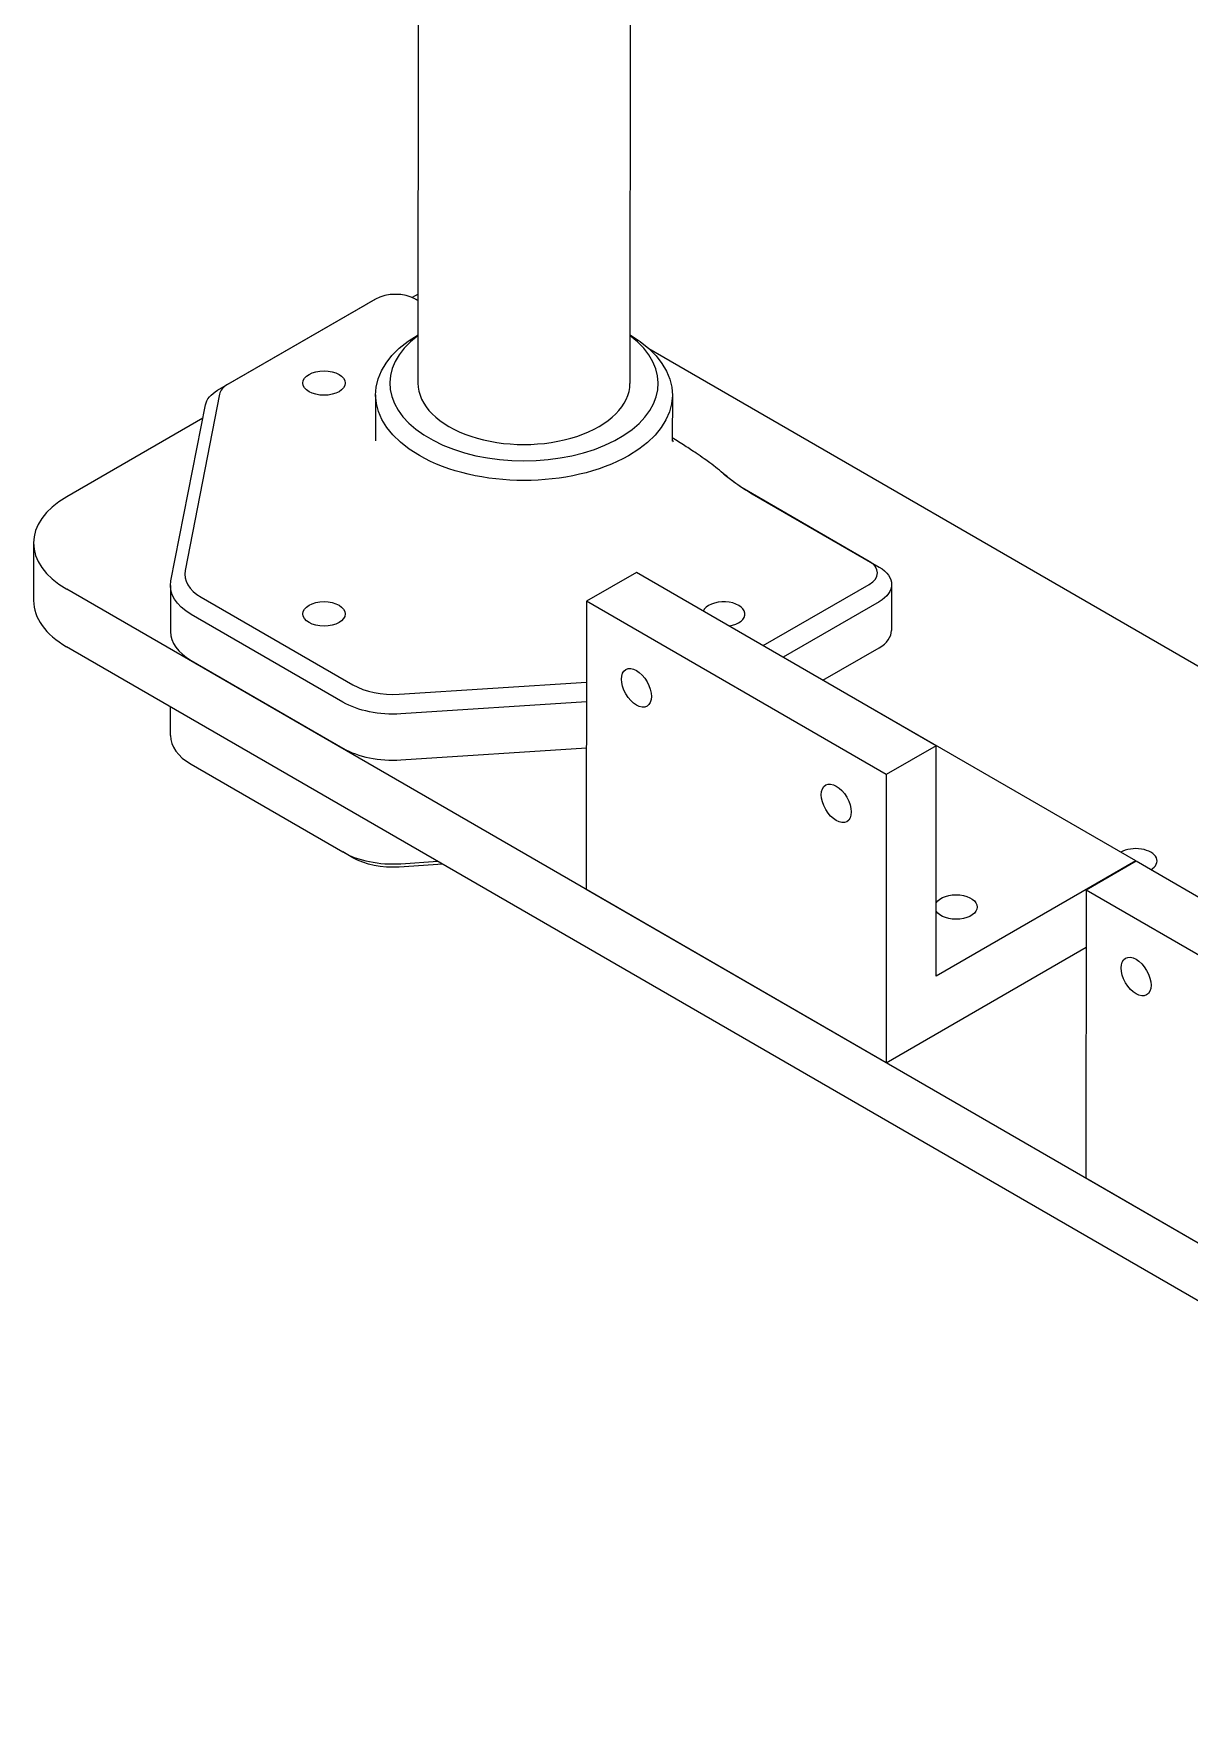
# Model space of a CAD drawing. Header units: millimetres. Extents: x 129 to 6329, y 33 to 3553.
# Drawn here: x 3351.9 to 3515.5, y 2158.6 to 2395.9 of the extents above; entities that cross this region are included whole.
import ezdxf

# ---------------------------------------------------------------- set-up
doc = ezdxf.new("R2010")
doc.units = ezdxf.units.MM
doc.layers.add('vistasIsometricas', color=255, linetype='Continuous')

msp = doc.modelspace()

# ---------------------------------------------------------------- linework, layer by layer
at = {"layer": 'vistasIsometricas', "extrusion": (1e-16, 0.816497, 0.57735)}
for p, q in [((3406.464, 2552.072), (3406.314, 2346.426)), ((3436.458, 2544.118), (3436.314, 2346.404)), ((3377.954, 2345.437), (3398.886, 2357.522)), ((3400.301, 2358.336), (3379.37, 2346.251)), ((3400.306, 2358.339), (3398.893, 2357.526)), ((3406.323, 2359.048), (3405.488, 2358.566)), ((3405.955, 2358.335), (3406.322, 2358.123)), ((3406.322, 2358.122), (3405.958, 2358.333)), ((3438.97, 2351.343), (3519.158, 2304.969)), ((3378.223, 2344.877), (3373.343, 2319.922)), ((3371.354, 2318.421), (3376.235, 2343.375)), ((3400.313, 2344.798), (3400.308, 2338.269)), ((3442.313, 2344.768), (3442.308, 2338.238)), ((3375.86, 2341.46), (3356.596, 2330.338)), ((3449.792, 2333.414), (3449.759, 2333.441)), ((3470.163, 2321.202), (3452.19, 2331.596)), ((3453.603, 2330.78), (3452.19, 2331.596)), ((3453.603, 2330.78), (3471.576, 2320.386)), ((3351.91, 2323.807), (3351.904, 2315.645)), ((3437.236, 2319.624), (3430.165, 2315.542)), ((3479.662, 2295.088), (3437.236, 2319.624)), ((3616.811, 2166.776), (3356.596, 2317.263)), ((3371.291, 2317.774), (3371.286, 2311.245)), ((3455.149, 2309.265), (3470.163, 2317.933)), ((3473.334, 2317.932), (3473.329, 2311.403)), ((3375.635, 2316.133), (3397.106, 2303.716)), ((3430.165, 2315.542), (3430.135, 2274.734)), ((3472.591, 2291.006), (3430.165, 2315.542)), ((3471.576, 2315.483), (3457.975, 2307.63)), ((3395.691, 2301.267), (3374.22, 2313.684)), ((3616.805, 2158.614), (3356.59, 2309.102)), ((3374.215, 2307.155), (3395.686, 2294.738)), ((3463.622, 2304.364), (3471.571, 2308.954)), ((3403.662, 2302.388), (3430.156, 2304.105)), ((3465.496, 2303.308), (3465.473, 2303.294)), ((3507.923, 2278.772), (3465.496, 2303.308)), ((3371.276, 2296.554), (3371.279, 2300.607)), ((3430.154, 2301.31), (3403.885, 2299.607)), ((3479.662, 2295.088), (3472.591, 2291.006)), ((3479.638, 2262.442), (3479.662, 2295.088)), ((3403.88, 2293.078), (3430.15, 2294.781)), ((3374.205, 2292.464), (3395.676, 2280.047)), ((3472.591, 2291.006), (3472.561, 2250.198)), ((3397.093, 2279.229), (3395.682, 2280.044)), ((3403.87, 2278.387), (3409.112, 2278.727)), ((3507.923, 2278.772), (3479.638, 2262.442)), ((3507.946, 2278.731), (3500.875, 2274.648)), ((3507.923, 2278.717), (3507.923, 2278.772)), ((3550.373, 2254.195), (3507.946, 2278.731)), ((3409.841, 2278.305), (3403.644, 2277.904)), ((3472.561, 2250.198), (3430.135, 2274.734)), ((3500.875, 2274.648), (3500.846, 2233.841)), ((3543.302, 2250.112), (3500.875, 2274.648)), ((3472.561, 2250.198), (3500.869, 2266.542)), ((3543.272, 2209.305), (3500.846, 2233.841))]:
    msp.add_line(p, q, dxfattribs=at)
at = {"layer": 'vistasIsometricas'}
for centre, major_axis, ratio, start_param, end_param in [((3403.129, 2356.7), (-4, 0.003), 0.5778348, 3.927411, 5.4982073), ((3421.314, 2346.415), (-19, 0.014), 0.5778348, -0.6608453, 3.8024379), ((3393.018, 2346.45), (-3, 0.002), 0.5778348, 3.1415927, 9.424778), ((3382.198, 2344.615), (-4, 0.003), 0.5778348, -0.784978, -0.1120969), ((3421.314, 2346.415), (-15, 0.011), 0.5778348, 0, 3.1415927), ((3367.91, 2323.795), (-16, 0.012), 0.5778348, -0.784978, 0.7858183), ((3467.335, 2319.569), (-4, 0.003), 0.5778348, 2.3566147, 3.927411), ((3381.292, 2319.399), (-8, 0.006), 0.5778348, -0.1120969, 0.7858183), ((3367.904, 2315.634), (-16, 0.012), 0.5778348, 0, 0.7858183), ((3393.018, 2313.762), (-3, 0.002), 0.5778348, 3.1415927, 9.424778), ((3449.586, 2313.735), (-3, 0.002), 0.5778348, 1.8200563, 6.0347656), ((3381.286, 2311.238), (-10, 0.007), 0.5778348, 0, 0.7858183), ((3467.329, 2311.408), (-6, 0.004), 0.5778348, 2.3566147, 3.1415927), ((3437.23, 2303.291), (-1.5, 2.598), 0.5773503, 1.5707963, 7.8539816), ((3402.763, 2306.982), (-8, 0.006), 0.5778348, 0.7858183, 1.6837336), ((3381.276, 2296.547), (-10, 0.007), 0.5778348, 0, 0.7858183), ((3402.757, 2298.821), (-10, 0.007), 0.5778348, 0.7858183, 1.6837336), ((3465.514, 2286.934), (-1.5, 2.598), 0.5773503, 1.5707963, 7.8539816), ((3402.747, 2284.13), (-10, 0.007), 0.5778348, 0.7858183, 1.6837336), ((3507.917, 2278.782), (-3, 0.002), 0.5778348, 2.342638, 5.5010026), ((3507.94, 2262.398), (-1.5, 2.598), 0.5773503, 1.5707963, 7.8539816)]:
    msp.add_ellipse(centre, major_axis=major_axis, ratio=ratio, start_param=start_param, end_param=end_param, dxfattribs=at)
at = {"layer": 'vistasIsometricas', "extrusion": (2.57288e-16, 2.00031e-16, -1)}
msp.add_ellipse((3421.313, 2344.783), major_axis=(-21, 0.015), ratio=0.5778348, start_param=2.3663993, end_param=7.0583787, dxfattribs=at)
at = {"layer": 'vistasIsometricas', "extrusion": (1.33115e-16, -3.00024e-16, -1)}
msp.add_ellipse((3382.197, 2342.983), major_axis=(-6, 0.004), ratio=0.5778348, start_param=0.1120969, end_param=0.784978, dxfattribs=at)
at = {"layer": 'vistasIsometricas', "extrusion": (2.00073e-16, 9.99999e-17, -1)}
msp.add_ellipse((3467.334, 2317.937), major_axis=(-6, 0.004), ratio=0.5778348, start_param=2.3557743, end_param=3.9265706, dxfattribs=at)
at = {"layer": 'vistasIsometricas', "extrusion": (1.60073e-16, 1.00029e-16, -1)}
msp.add_ellipse((3381.291, 2317.767), major_axis=(-10, 0.007), ratio=0.5778348, start_param=-0.7858183, end_param=0.1120969, dxfattribs=at)
at = {"layer": 'vistasIsometricas', "extrusion": (3.80073e-16, 1.00014e-16, -1)}
msp.add_ellipse((3402.762, 2305.35), major_axis=(-10, 0.007), ratio=0.5778348, start_param=4.5994517, end_param=5.497367, dxfattribs=at)
at = {"layer": 'vistasIsometricas', "extrusion": (7.48545e-17, -1.99982e-16, -1)}
msp.add_ellipse((3402.746, 2282.498), major_axis=(-8, 0.006), ratio=0.5778348, start_param=4.5994517, end_param=5.4965266, dxfattribs=at)
at = {"layer": 'vistasIsometricas', "extrusion": (1.99782e-16, -3e-16, -1)}
msp.add_ellipse((3482.467, 2272.247), major_axis=(-3, 0.002), ratio=0.5778348, start_param=0.3468972, end_param=5.9362881, dxfattribs=at)
at = {"layer": 'vistasIsometricas'}
for points, knots in [([(3449.759, 2333.441), (3449.085, 2334.034), (3448.343, 2334.615), (3447.367, 2335.337), (3447.096, 2335.533), (3446.45, 2335.992), (3446.067, 2336.256), (3445.161, 2336.87), (3444.624, 2337.223), (3443.503, 2337.944), (3442.909, 2338.318), (3442.308, 2338.688)], [-1.61142087, -1.61142087, -1.61142087, -1.61142087, -1.44789103, -1.44789103, -1.38649338, -1.38649338, -1.30107225, -1.30107225, -1.18235238, -1.18235238, -1.05187954, -1.05187954, -1.05187954, -1.05187954]), ([(3452.19, 2331.596), (3451.789, 2331.873), (3451.389, 2332.165), (3450.982, 2332.475), (3450.574, 2332.786), (3450.167, 2333.109), (3449.759, 2333.441)], [0, 0, 0, 0, 0.5, 0.5, 0.5, 1, 1, 1, 1]), ([(3449.792, 2333.414), (3450.272, 2333.025), (3450.777, 2332.639), (3451.65, 2332.016), (3452.014, 2331.769), (3452.758, 2331.285), (3453.146, 2331.047), (3453.515, 2330.832)], [0, 0, 0, 0, 0.09635302, 0.09635302, 0.1616539, 0.1616539, 0.23017197, 0.23017197, 0.23017197, 0.23017197])]:
    msp.add_open_spline(points, degree=3, knots=knots, dxfattribs=at)
for points in [[(3442.308, 2338.361), (3442.361, 2338.256), (3442.431, 2338.139), (3442.431, 2338.139)], [(3449.508, 2333.659), (3449.66, 2333.529), (3449.813, 2333.4), (3449.967, 2333.273)], [(3453.515, 2330.832), (3453.544, 2330.815), (3453.574, 2330.797), (3453.603, 2330.78)]]:
    msp.add_open_spline(points, degree=3, dxfattribs=at)

doc.saveas('drawing.dxf')
